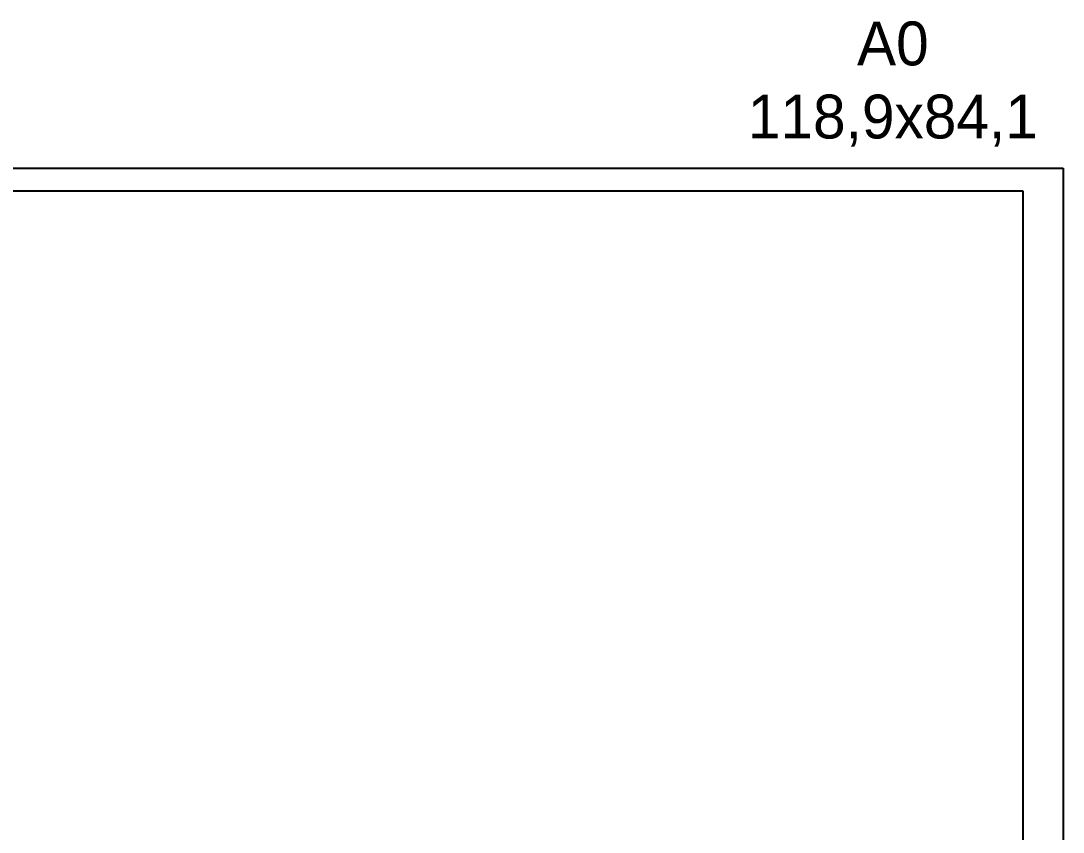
# Model space of a CAD drawing. Header units: millimetres. Extents: x -8 to 605, y -494 to 220.
# Drawn here: x 166.8 to 226.2, y 138.5 to 184.7 of the extents above; entities that cross this region are included whole.
import ezdxf

# ---------------------------------------------------------------- set-up
doc = ezdxf.new("R2010")
doc.units = ezdxf.units.MM
doc.header["$MEASUREMENT"] = 0

msp = doc.modelspace()

# ---------------------------------------------------------------- linework, layer by layer
at = {"color": 7}
for p, q in [((107.3239, 176.3473), (226.2239, 176.3473)), ((226.2239, 176.3473), (226.2239, 92.2473)), ((109.6239, 175.0473), (223.9239, 175.0473)), ((223.9239, 175.0473), (223.9239, 93.5473))]:
    msp.add_line(p, q, dxfattribs=at)

# ---------------------------------------------------------------- texts
at = {"color": 7, "insert": (207.3188, 184.7059), "char_height": 2.5, "attachment_point": 1}
msp.add_mtext_dynamic_manual_height_columns('\\pxqc;A0\\P118,9x84,1', width=18.384127, gutter_width=12.5, heights=[0], dxfattribs=at)

doc.saveas('drawing.dxf')
